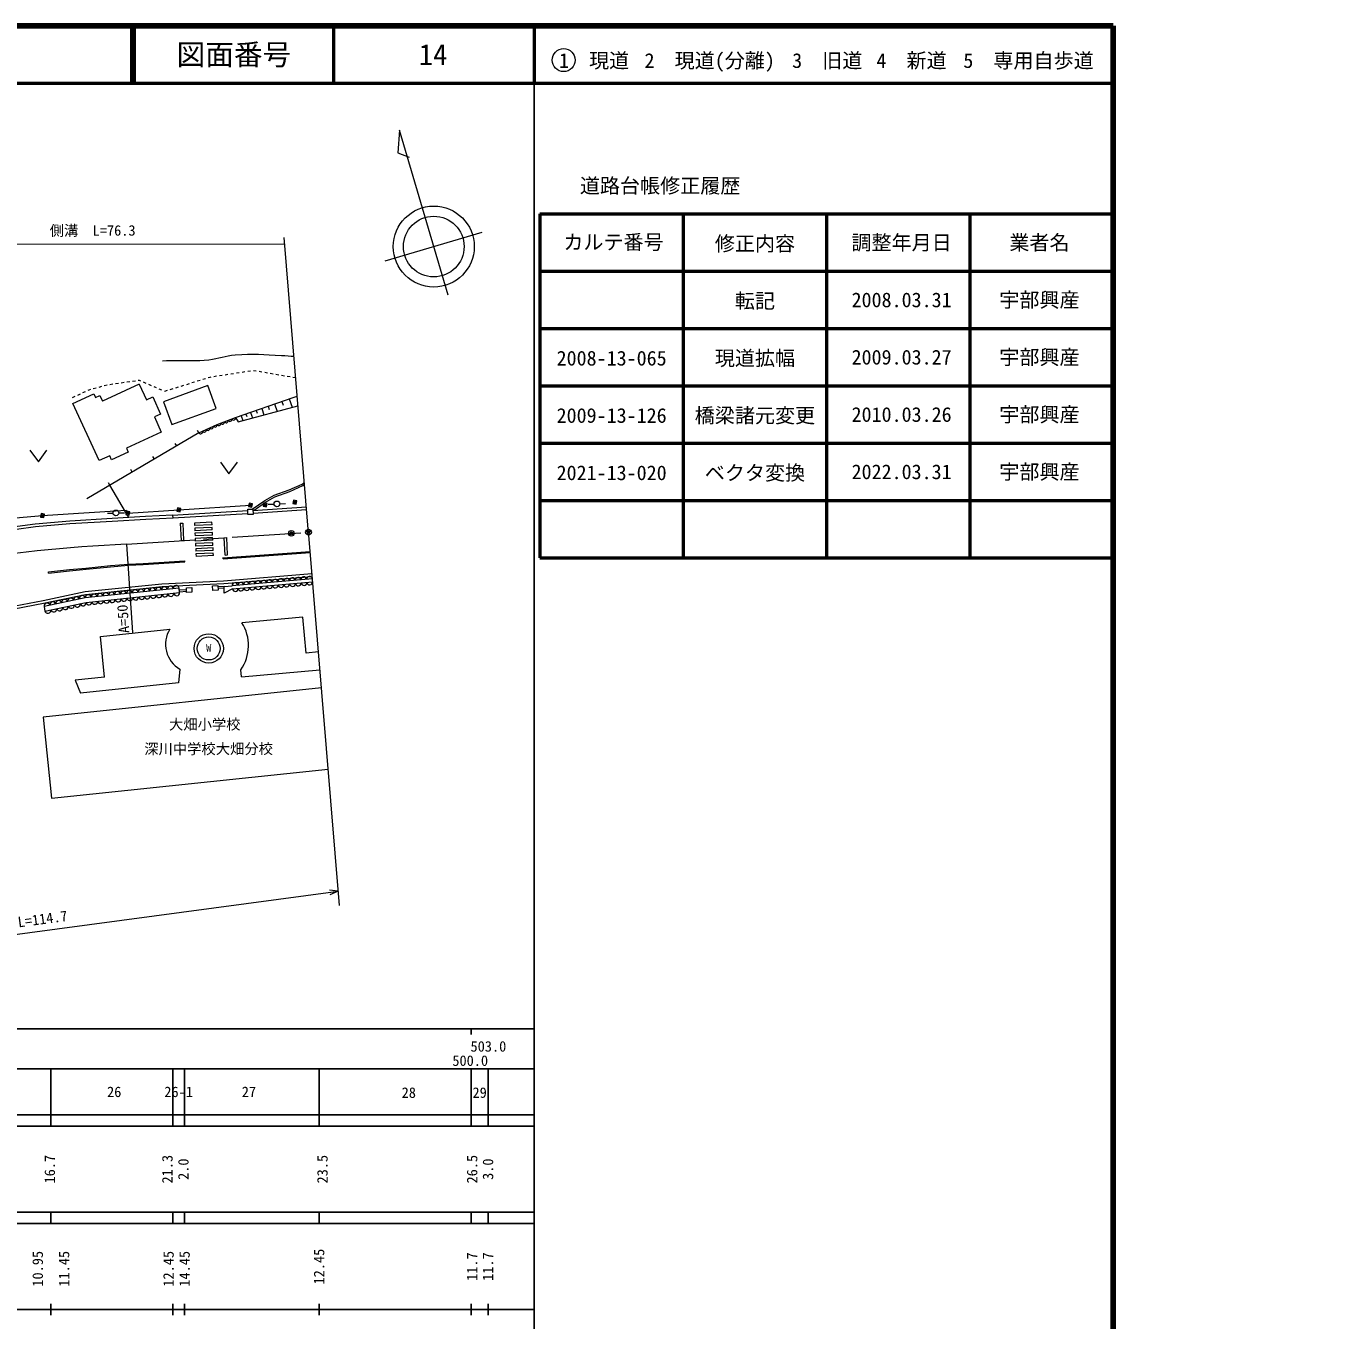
# Model space of a CAD drawing. Units: millimetres, scale not verified. Extents: x -26838254 to 31726990, y -58211578 to 380000.
# Drawn here: x 490351 to 716603, y 154172 to 380000 of the extents above; entities that cross this region are included whole.
import ezdxf
from ezdxf.enums import TextEntityAlignment as Align

# ---------------------------------------------------------------- set-up
doc = ezdxf.new("R2010")
doc.units = ezdxf.units.MM
doc.header["$LTSCALE"] = 1000
doc.header["$PDMODE"] = 32
doc.header["$PDSIZE"] = 500
doc.linetypes.add('CHAIN', pattern=[18.5, 12, -1.5, 3.5, -1.5])
for name, color, linetype, lineweight in [('M-BGD', 7, 'Continuous', 13), ('M-BMK', 2, 'CHAIN', 13), ('M-BMK-OTRS', 5, 'Continuous', 13), ('M-BMK-ROW', 30, 'Continuous', 13), ('M-BMK-SRVR', 3, 'Continuous', 13), ('M-STR-HTXT', 7, 'Continuous', 13), ('M-TTL', 2, 'Continuous', 140), ('M-TTL-BAND', 7, 'Continuous', 25), ('M-TTL-FRAM', 2, 'Continuous', 50), ('M-TTL-LINE', 7, 'Continuous', 50), ('M-TTL-TXT', 7, 'Continuous', 13)]:
    doc.layers.add(name, color=color, linetype=linetype, lineweight=lineweight)
doc.layers.add('M-OTRS', color=6, linetype='Continuous')
doc.styles.add('ＭＳ ゴシック', font='')
doc.styles.get('ＭＳ ゴシック').set_extended_font_data('MS Gothic')

msp = doc.modelspace()

# ---------------------------------------------------------------- linework, layer by layer
at = {"layer": 'M-BGD'}
for p, q in [((539589, 292156), (535373, 343066)), ((525585, 319160), (525092, 319085)), ((526572, 319312), (526079, 319236)), ((527559, 319463), (527065, 319387)), ((528545, 319614), (528052, 319539)), ((529532, 319766), (529038, 319690)), ((530517, 319756), (530025, 319841)), ((531500, 319586), (531008, 319671)), ((532484, 319417), (531992, 319502)), ((533467, 319248), (532975, 319332)), ((534451, 319078), (533959, 319163)), ((502573, 316796), (502091, 316666)), ((503536, 317056), (503055, 316926)), ((510122, 317490), (503686, 314533)), ((504500, 317317), (504018, 317187)), ((505485, 317470), (504991, 317400)), ((506474, 317610), (505979, 317540)), ((507462, 317750), (506968, 317680)), ((508450, 317890), (507956, 317820)), ((509438, 318029), (508944, 317959)), ((510154, 318131), (509932, 318099)), ((510406, 318021), (510154, 318131)), ((511321, 317621), (510863, 317821)), ((512235, 317221), (511778, 317421)), ((513149, 316821), (512692, 317021)), ((516902, 316953), (516426, 316804)), ((517855, 317250), (517379, 317102)), ((518808, 317548), (518332, 317399)), ((519761, 317845), (519284, 317696)), ((520713, 318142), (520237, 317994)), ((521666, 318439), (521190, 318291)), ((522419, 318674), (522143, 318588)), ((522626, 318706), (522419, 318674)), ((523612, 318858), (523119, 318782)), ((524599, 319009), (524106, 318933)), ((535434, 318909), (534943, 318993)), ((536418, 318739), (535926, 318824)), ((537402, 318570), (536910, 318655)), ((498878, 315318), (498426, 315107)), ((499783, 315739), (499331, 315528)), ((500688, 316160), (500235, 315950)), ((501335, 316462), (501140, 316371)), ((501609, 316536), (501335, 316462)), ((514064, 316421), (513607, 316621)), ((514536, 316215), (514521, 316221)), ((514997, 316358), (514536, 316215)), ((515950, 316656), (515473, 316507)), ((526928, 311645), (536986, 315185)), ((536281, 314937), (536802, 313456)), ((536986, 315185), (537666, 315373)), ((515786, 310427), (523530, 313261)), ((527381, 310927), (537803, 313724)), ((528708, 312272), (528856, 311852)), ((529547, 312567), (529888, 311600)), ((530514, 312907), (530685, 312424)), ((531481, 313248), (531874, 312133)), ((532596, 313640), (532792, 313083)), ((533711, 314032), (534163, 312747)), ((534996, 314485), (535222, 313842)), ((526928, 311645), (527381, 310927)), ((527870, 311976), (528165, 311138)), ((520534, 308990), (500986, 297503)), ((520534, 308990), (520281, 309420)), ((491012, 305952), (492513, 303959)), ((492513, 303959), (494006, 305958)), ((516648, 306707), (516395, 307137)), ((512762, 304423), (512509, 304853)), ((524263, 303852), (525764, 301858)), ((525764, 301858), (527257, 303858)), ((508876, 302139), (508623, 302570)), ((504990, 299856), (504737, 300286)), ((504990, 299856), (504737, 300286)), ((508308, 294192), (504990, 299856)), ((533656, 298128), (536246, 299039)), ((533782, 297855), (536358, 298761)), ((536246, 299039), (538512, 300063)), ((536358, 298761), (538654, 299798)), ((538512, 300063), (538913, 300315)), ((538654, 299798), (538941, 299979)), ((529789, 295653), (531998, 297169)), ((529959, 295407), (532158, 296915)), ((531998, 297169), (533656, 298128)), ((532158, 296915), (533782, 297855)), ((532630, 296532), (533627, 296576)), ((534624, 296618), (535621, 296662)), ((504554, 294981), (505552, 295002)), ((511226, 294384), (505366, 294032)), ((506550, 295021), (507548, 295043)), ((515985, 294631), (511226, 294384)), ((516011, 294131), (511254, 293885)), ((515942, 294642), (529051, 295417)), ((515972, 294144), (529052, 294917)), ((516011, 294131), (515985, 294631)), ((529051, 295652), (529955, 295654)), ((529053, 294747), (529051, 295652)), ((529957, 294749), (529053, 294747)), ((529955, 295455), (539262, 296103)), ((529955, 295654), (529957, 294749)), ((529990, 294957), (539303, 295606)), ((491987, 293063), (484898, 292131)), ((492041, 292566), (484978, 291637)), ((497983, 293585), (491987, 293063)), ((498020, 293087), (492041, 292566)), ((505366, 294032), (497983, 293585)), ((505396, 293533), (498020, 293087)), ((511254, 293885), (505396, 293533)), ((545026, 226510), (539673, 291147)), ((507867, 289563), (508953, 274139)), ((524723, 287193), (539910, 288286)), ((524737, 286993), (539926, 288087)), ((494288, 284722), (497946, 285132)), ((497946, 285132), (500817, 285406)), ((497967, 284933), (500836, 285207)), ((500817, 285406), (505090, 285827)), ((500836, 285207), (505107, 285628)), ((505090, 285827), (508220, 286079)), ((505107, 285628), (508234, 285880)), ((508220, 286079), (510792, 286217)), ((508234, 285880), (510803, 286017)), ((510792, 286217), (518060, 286687)), ((510803, 286017), (518073, 286488)), ((518073, 286488), (518060, 286687)), ((524737, 286993), (524723, 287193)), ((494311, 284523), (494288, 284722)), ((494311, 284523), (497967, 284933)), ((514067, 282666), (524828, 283179)), ((524828, 283179), (540228, 284445)), ((524860, 282681), (540269, 283948)), ((540306, 283494), (526312, 282274)), ((526355, 281777), (540348, 282997)), ((493336, 279739), (500669, 281295)), ((493434, 279250), (500747, 280801)), ((500669, 281295), (514067, 282666)), ((500747, 280801), (514105, 282168)), ((514105, 282168), (524860, 282681)), ((517106, 281575), (518359, 281659)), ((517127, 281276), (518372, 281360)), ((518346, 281958), (519267, 282000)), ((518382, 281152), (518346, 281958)), ((519303, 281193), (518382, 281152)), ((519267, 282000), (519303, 281193)), ((522917, 282303), (523838, 282344)), ((522953, 281497), (522917, 282303)), ((523874, 281538), (522953, 281497)), ((523838, 282344), (523874, 281538)), ((524936, 282198), (523847, 282129)), ((524955, 281899), (523861, 281830)), ((524949, 281031), (524954, 282198)), ((526355, 281777), (524949, 281031)), ((524954, 282198), (526312, 282274)), ((488315, 278283), (493434, 279250)), ((488451, 278817), (493336, 279739)), ((517197, 267754), (516949, 265362)), ((527965, 266420), (527855, 267642)), ((527965, 266420), (541618, 267655)), ((504077, 266369), (498909, 265824)), ((498909, 265824), (499866, 263559)), ((516949, 265362), (499866, 263559)), ((541880, 264498), (493344, 259374)), ((493344, 259374), (494837, 245233)), ((494837, 245233), (543054, 250323))]:
    msp.add_line(p, q, dxfattribs=at)
for points in [[(510122, 317490), (511368, 314777), (512463, 315279), (513846, 312269), (512751, 311766), (513962, 309131), (507870, 306332), (508207, 305598), (505292, 304259), (504955, 304992), (503114, 304146), (498539, 314103), (502183, 315777), (502476, 315139), (503245, 315492), (503686, 314533)], [(523530, 313261), (522077, 317230), (514333, 314396), (515786, 310427)], [(520534, 308990), (523685, 310456), (526928, 311645)], [(541361, 270760), (539230, 270568), (538663, 276830), (528026, 275869)], [(504077, 266369), (503328, 273462), (515446, 274741)]]:
    msp.add_lwpolyline(points, dxfattribs=at)
msp.add_lwpolyline([(493668, 277900), (500833, 279415), (517143, 281117), (517060, 281911), (500709, 280205), (493503, 278681)], close=True, dxfattribs=at)
for centre, radius in [((534125, 296598), 499), ((506051, 295012), 499), ((536637, 291455), 498), ((539631, 291652), 507), ((522232, 271365), 2558), ((522232, 271365), 2007)]:
    msp.add_circle(centre, radius, dxfattribs=at)
for centre, radius, start, end in [((2444368, -28928956), 29282622, 93.73052, 93.73052), ((522717, 310063), 351, 213.45116, 16.44322), ((523348, 310357), 351, 213.45116, 16.44322), ((523992, 310621), 349, 208.30222, 11.96712), ((524641, 310859), 349, 208.30222, 11.96712), ((525289, 311097), 349, 208.30222, 11.96712), ((525938, 311335), 349, 208.30222, 11.96712), ((526587, 311573), 349, 208.30222, 11.96712), ((520827, 309184), 351, 213.45116, 16.44322), ((521457, 309477), 351, 213.45116, 16.44322), ((522087, 309770), 351, 213.45116, 16.44322), ((526812, 282315), 502, 5.28935, 184.67376), ((527811, 282402), 502, 5.28935, 184.67376), ((528811, 282489), 502, 5.28935, 184.67376), ((529810, 282577), 502, 5.28935, 184.67376), ((530810, 282664), 502, 5.28935, 184.67376), ((531810, 282751), 502, 5.28935, 184.67376), ((532809, 282838), 502, 5.28935, 184.67376), ((533809, 282925), 502, 5.28935, 184.67376), ((534809, 283012), 502, 5.28935, 184.67376), ((535808, 283099), 502, 5.28935, 184.67376), ((536808, 283187), 502, 5.28935, 184.67376), ((537808, 283274), 502, 5.28935, 184.67376), ((537849, 282782), 502, 185.28057, 4.68255), ((538807, 283361), 502, 5.28935, 184.67376), ((538848, 282869), 502, 185.28057, 4.68255), ((539807, 283448), 502, 5.28935, 184.67376), ((539848, 282956), 502, 185.28057, 4.68255), ((500200, 280069), 527, 14.96815, 188.92001), ((501221, 280244), 514, 7.62469, 184.29008), ((502243, 280350), 514, 7.62469, 184.29008), ((503265, 280457), 514, 7.62469, 184.29008), ((504287, 280563), 514, 7.62469, 184.29008), ((505309, 280670), 514, 7.62469, 184.29008), ((506331, 280777), 514, 7.62469, 184.29008), ((507353, 280883), 514, 7.62469, 184.29008), ((508375, 280990), 514, 7.62469, 184.29008), ((509397, 281097), 514, 7.62469, 184.29008), ((510419, 281203), 514, 7.62469, 184.29008), ((511441, 281310), 514, 7.62469, 184.29008), ((511535, 280546), 513, 187.47905, 4.43572), ((512463, 281417), 514, 7.62469, 184.29008), ((512554, 280652), 513, 187.47905, 4.43572), ((513485, 281523), 514, 7.62469, 184.29008), ((513574, 280759), 513, 187.47905, 4.43572), ((514507, 281630), 514, 7.62469, 184.29008), ((514593, 280865), 513, 187.47905, 4.43572), ((515529, 281737), 514, 7.62469, 184.29008), ((515613, 280971), 513, 187.47905, 4.43572), ((516551, 281843), 514, 7.62469, 184.29008), ((516632, 281078), 513, 187.47905, 4.43572), ((526854, 281823), 502, 185.28057, 4.68255), ((527854, 281910), 502, 185.28057, 4.68255), ((528853, 281998), 502, 185.28057, 4.68255), ((529853, 282085), 502, 185.28057, 4.68255), ((530852, 282172), 502, 185.28057, 4.68255), ((531852, 282259), 502, 185.28057, 4.68255), ((532851, 282346), 502, 185.28057, 4.68255), ((533851, 282433), 502, 185.28057, 4.68255), ((534850, 282520), 502, 185.28057, 4.68255), ((535850, 282607), 502, 185.28057, 4.68255), ((536849, 282695), 502, 185.28057, 4.68255), ((494023, 278762), 527, 14.96815, 188.92001), ((495053, 278980), 527, 14.96815, 188.92001), ((495198, 278249), 524, 194.64284, 9.24533), ((496082, 279198), 527, 14.96815, 188.92001), ((496222, 278465), 524, 194.64284, 9.24533), ((497111, 279416), 527, 14.96815, 188.92001), ((497245, 278682), 524, 194.64284, 9.24533), ((498141, 279633), 527, 14.96815, 188.92001), ((498269, 278898), 524, 194.64284, 9.24533), ((499170, 279851), 527, 14.96815, 188.92001), ((499293, 279115), 524, 194.64284, 9.24533), ((500316, 279331), 524, 194.64284, 9.24533), ((501341, 279482), 513, 187.47905, 4.43572), ((502361, 279588), 513, 187.47905, 4.43572), ((503380, 279695), 513, 187.47905, 4.43572), ((504399, 279801), 513, 187.47905, 4.43572), ((505419, 279908), 513, 187.47905, 4.43572), ((506438, 280014), 513, 187.47905, 4.43572), ((507458, 280120), 513, 187.47905, 4.43572), ((508477, 280227), 513, 187.47905, 4.43572), ((509496, 280333), 513, 187.47905, 4.43572), ((510516, 280439), 513, 187.47905, 4.43572), ((494175, 278032), 524, 194.64284, 9.24533), ((519749, 272107), 5046, 148.5218, 239.61393), ((521678, 271886), 7494, 325.50716, 32.10677)]:
    msp.add_arc(centre, radius, start, end, dxfattribs=at)
msp.add_open_spline([(537093, 322293), (536445, 322356), (535760, 322412), (534945, 322445), (531793, 322572), (530007, 322859), (526868, 322542), (525038, 322357), (524060, 321933), (522237, 321693), (519957, 321393), (518649, 321613), (516350, 321568), (515509, 321551), (515246, 321545), (514198, 321525)], degree=3, knots=[0, 0, 0, 0, 1, 1, 1, 2, 2, 2, 3, 3, 3, 4, 4, 4, 5, 5, 5, 5], dxfattribs=at)
msp.add_point((536637, 291455), dxfattribs=at)
at = {"layer": 'M-BMK'}
msp.add_line((507867, 289563), (539125, 291618), dxfattribs=at)
msp.add_lwpolyline([(507867, 289563), (505919, 289449), (503972, 289331), (502024, 289207), (500077, 289075), (498131, 288930), (496187, 288770), (494243, 288593), (492302, 288394), (490363, 288172), (488428, 287923), (487208, 287751)], dxfattribs=at)
at = {"layer": 'M-BMK-OTRS'}
msp.add_lwpolyline([(493232, 294554), (499497, 294989), (507853, 295475), (508131, 294983)], dxfattribs=at)
at = {"layer": 'M-BMK-ROW'}
for p, q in [((529269, 296724), (529169, 296133)), ((529861, 296624), (529269, 296724)), ((529761, 296033), (529861, 296624)), ((531844, 296764), (531744, 296172)), ((532435, 296664), (531844, 296764)), ((532335, 296072), (532435, 296664)), ((537003, 297229), (536903, 296637)), ((536903, 296637), (537494, 296537)), ((537594, 297129), (537003, 297229)), ((537494, 296537), (537594, 297129)), ((485867, 293949), (493232, 294554)), ((492987, 294900), (492887, 294308)), ((492887, 294308), (493478, 294208)), ((493578, 294800), (492987, 294900)), ((493478, 294208), (493578, 294800)), ((507885, 295328), (507785, 294737)), ((507785, 294737), (508377, 294637)), ((508477, 295228), (507885, 295328)), ((508377, 294637), (508477, 295228)), ((516780, 295909), (516680, 295317)), ((516680, 295317), (517272, 295217)), ((517372, 295809), (516780, 295909)), ((517272, 295217), (517372, 295809)), ((529169, 296133), (529761, 296033)), ((531744, 296172), (532335, 296072))]:
    msp.add_line(p, q, dxfattribs=at)
msp.add_lwpolyline([(508131, 294983), (517026, 295563), (529515, 296379)], dxfattribs=at)
for p in [(529515, 296379), (532089, 296418), (537248, 296883), (493232, 294554), (508131, 294983), (517026, 295563)]:
    msp.add_point(p, dxfattribs=at)
at = {"layer": 'M-BMK-SRVR'}
for p, q in [((555489, 361810), (555238, 357867)), ((563984, 333038), (555489, 361810)), ((555238, 357867), (557221, 357101)), ((553023, 339002), (569948, 343999))]:
    msp.add_line(p, q, dxfattribs=at)
for radius in [7059, 5294]:
    msp.add_circle((561485, 341500), radius, dxfattribs=at)
at = {"layer": 'M-OTRS'}
msp.add_point((539631, 291652), dxfattribs=at)
at = {"layer": 'M-STR-HTXT'}
for p, q in [((467375, 341880), (535462, 341986)), ((517265, 293231), (517720, 293261)), ((517265, 293231), (517406, 290194)), ((517720, 293261), (517861, 290224)), ((522786, 293398), (519749, 293257)), ((519749, 293257), (519770, 292808)), ((522806, 292949), (519770, 292808)), ((522827, 292500), (519791, 292360)), ((519791, 292360), (519811, 291911)), ((522848, 292052), (519811, 291911)), ((522806, 292949), (522786, 293398)), ((522848, 292052), (522827, 292500)), ((517406, 290194), (517861, 290224)), ((522869, 291603), (519832, 291462)), ((519832, 291462), (519853, 291014)), ((522890, 291155), (519853, 291014)), ((522910, 290706), (519874, 290565)), ((519874, 290565), (519895, 290117)), ((522931, 290257), (519895, 290117)), ((522952, 289809), (519915, 289668)), ((519915, 289668), (519936, 289219)), ((522890, 291155), (522869, 291603)), ((522931, 290257), (522910, 290706)), ((522973, 289360), (522952, 289809)), ((524940, 290690), (525395, 290720)), ((525080, 287654), (524940, 290690)), ((525535, 287684), (525395, 290720)), ((522973, 289360), (519936, 289219)), ((522993, 288911), (519957, 288771)), ((519957, 288771), (519978, 288322)), ((523014, 288463), (519978, 288322)), ((523035, 288014), (519999, 287873)), ((519999, 287873), (520019, 287425)), ((523056, 287565), (520019, 287425)), ((523014, 288463), (522993, 288911)), ((523056, 287565), (523035, 288014)), ((525080, 287654), (525535, 287684)), ((441541, 215226), (544820, 228997)), ((544820, 228997), (543280, 229196)), ((544820, 228997), (543386, 228403))]:
    msp.add_line(p, q, dxfattribs=at)
at = {"layer": 'M-TTL'}
for p, q in [((680000, 380000), (40000, 380000)), ((680000, 20000), (680000, 380000))]:
    msp.add_line(p, q, dxfattribs=at)
at = {"layer": 'M-TTL-BAND'}
for p, q in [((579000, 20000), (579000, 370000)), ((40000, 205000), (579000, 205000)), ((568000, 205000), (568000, 204000)), ((68000, 198000), (579000, 198000)), ((494700, 198000), (494700, 188000)), ((516000, 198000), (516000, 188000)), ((518000, 198000), (518000, 188000)), ((541500, 198000), (541500, 188000)), ((568000, 198000), (568000, 188000)), ((571000, 198000), (571000, 188000)), ((40000, 190000), (579000, 190000)), ((40000, 188000), (579000, 188000)), ((40000, 173000), (579000, 173000)), ((494700, 173000), (494700, 171000)), ((516000, 173000), (516000, 171000)), ((518000, 173000), (518000, 171000)), ((541500, 173000), (541500, 171000)), ((568000, 171000), (568000, 173000)), ((571000, 171000), (571000, 173000)), ((40000, 171000), (579000, 171000)), ((494700, 157000), (494700, 155000)), ((516000, 157000), (516000, 155000)), ((518000, 157000), (518000, 155000)), ((541500, 157000), (541500, 155000)), ((568000, 155000), (568000, 157000)), ((571000, 155000), (571000, 157000)), ((40000, 156000), (579000, 156000))]:
    msp.add_line(p, q, dxfattribs=at)
at = {"layer": 'M-TTL-FRAM'}
for p, q in [((580000, 347197), (580000, 287197)), ((580000, 347197), (680000, 347197)), ((580000, 287197), (680000, 287197))]:
    msp.add_line(p, q, dxfattribs=at)
at = {"layer": 'M-TTL-LINE'}
for p, q in [((508747, 380000), (508747, 370000)), ((509247, 380000), (509247, 370000)), ((543997, 380000), (543997, 370000)), ((579000, 380000), (579000, 370000)), ((40000, 370000), (680000, 370000)), ((605000, 347197), (605000, 287197)), ((630000, 347197), (630000, 287197)), ((655000, 347197), (655000, 287197)), ((580000, 337197), (680000, 337197)), ((580000, 327197), (680000, 327197)), ((580000, 317197), (680000, 317197)), ((580000, 307197), (680000, 307197)), ((580000, 297197), (680000, 297197))]:
    msp.add_line(p, q, dxfattribs=at)
at = {"layer": 'M-TTL-TXT'}
msp.add_circle((584147, 374034), 2000, dxfattribs=at)

# ---------------------------------------------------------------- texts
at = {"layer": 'M-BGD', "style": 'ＭＳ ゴシック'}
for s, height, rotation, p in [('A=50', 1833, 94.028, (508953, 274139)), ('W', 1317, 0.116, (521789, 270410)), ('大畑小学校', 1829, 0.116, (515307, 256655)), ('深川中学校大畑分校', 1829, 0.116, (510984, 252372))]:
    msp.add_text(s, height=height, rotation=rotation, dxfattribs=at).set_placement(p, align=Align.BOTTOM_LEFT)
at = {"layer": 'M-STR-HTXT', "style": 'ＭＳ ゴシック'}
for s, rotation, p in [('側溝\u3000L=76.3', 0.089, (494493, 342832)), ('側溝\u3000L=114.7', 7.595, (481691, 221150))]:
    msp.add_text(s, height=1833, rotation=rotation, dxfattribs=at).set_placement(p, align=Align.BOTTOM_LEFT)
at = {"layer": 'M-TTL-BAND', "style": 'ＭＳ ゴシック'}
for s, p in [('503.0', (571016, 201933)), ('500.0', (567844, 199445)), ('26', (505750, 194000)), ('26-1', (516978, 194000)), ('27', (529248, 194000)), ('28', (557131, 193866)), ('29', (569491, 193866))]:
    msp.add_text(s, height=1833, dxfattribs=at).set_placement(p, align=Align.MIDDLE_CENTER)
for s, p in [('16.7', (494502, 180500)), ('21.3', (515008, 180500)), ('2.0', (517802, 180500)), ('23.5', (542057, 180500)), ('26.5', (568165, 180500)), ('3.0', (570933, 180500)), ('10.95', (492397, 163119)), ('11.45', (496993, 163119)), ('12.45', (515210, 163119)), ('14.45', (518004, 163119)), ('12.45', (541473, 163500)), ('11.7', (568164, 163500)), ('11.7', (570933, 163500))]:
    msp.add_text(s, height=1833, rotation=90, dxfattribs=at).set_placement(p, align=Align.MIDDLE_CENTER)
at = {"layer": 'M-TTL-TXT', "style": 'ＭＳ ゴシック'}
for s, height, p in [('図面番号', 3666, (526622, 375000)), ('14', 3666, (561372, 375000)), ('1\u3000現道', 2566, (589448, 373958)), ('2\u3000現道(分離)', 2566, (609619, 373958)), ('3\u3000旧道', 2566, (630121, 373958)), ('4\u3000新道', 2566, (644824, 373958)), ('5\u3000専用自歩道', 2566, (665228, 373958)), ('道路台帳修正履歴', 2566, (600968, 352113)), ('カルテ番号', 2566, (592839, 342277)), ('修正内容', 2566, (617509, 342023)), ('調整年月日', 2566, (643089, 342197)), ('業者名', 2566, (667134, 342197)), ('転記', 2566, (617509, 332023)), ('2008.03.31', 2566, (643089, 332197)), ('宇部興産', 2566, (667134, 332197)), ('現道拡幅', 2566, (617509, 322023)), ('宇部興産', 2566, (667134, 322197)), ('2008-13-065', 2566, (592509, 322023)), ('2009.03.27', 2566, (643089, 322197)), ('2009-13-126', 2566, (592509, 312023)), ('橋梁諸元変更', 2566, (617509, 312023)), ('2010.03.26', 2566, (643089, 312197)), ('宇部興産', 2566, (667134, 312197)), ('2021-13-020', 2566, (592509, 302023)), ('ベクタ変換', 2566, (617509, 302023)), ('2022.03.31', 2566, (643089, 302197)), ('宇部興産', 2566, (667134, 302197))]:
    msp.add_text(s, height=height, dxfattribs=at).set_placement(p, align=Align.MIDDLE_CENTER)

doc.saveas('drawing.dxf')
